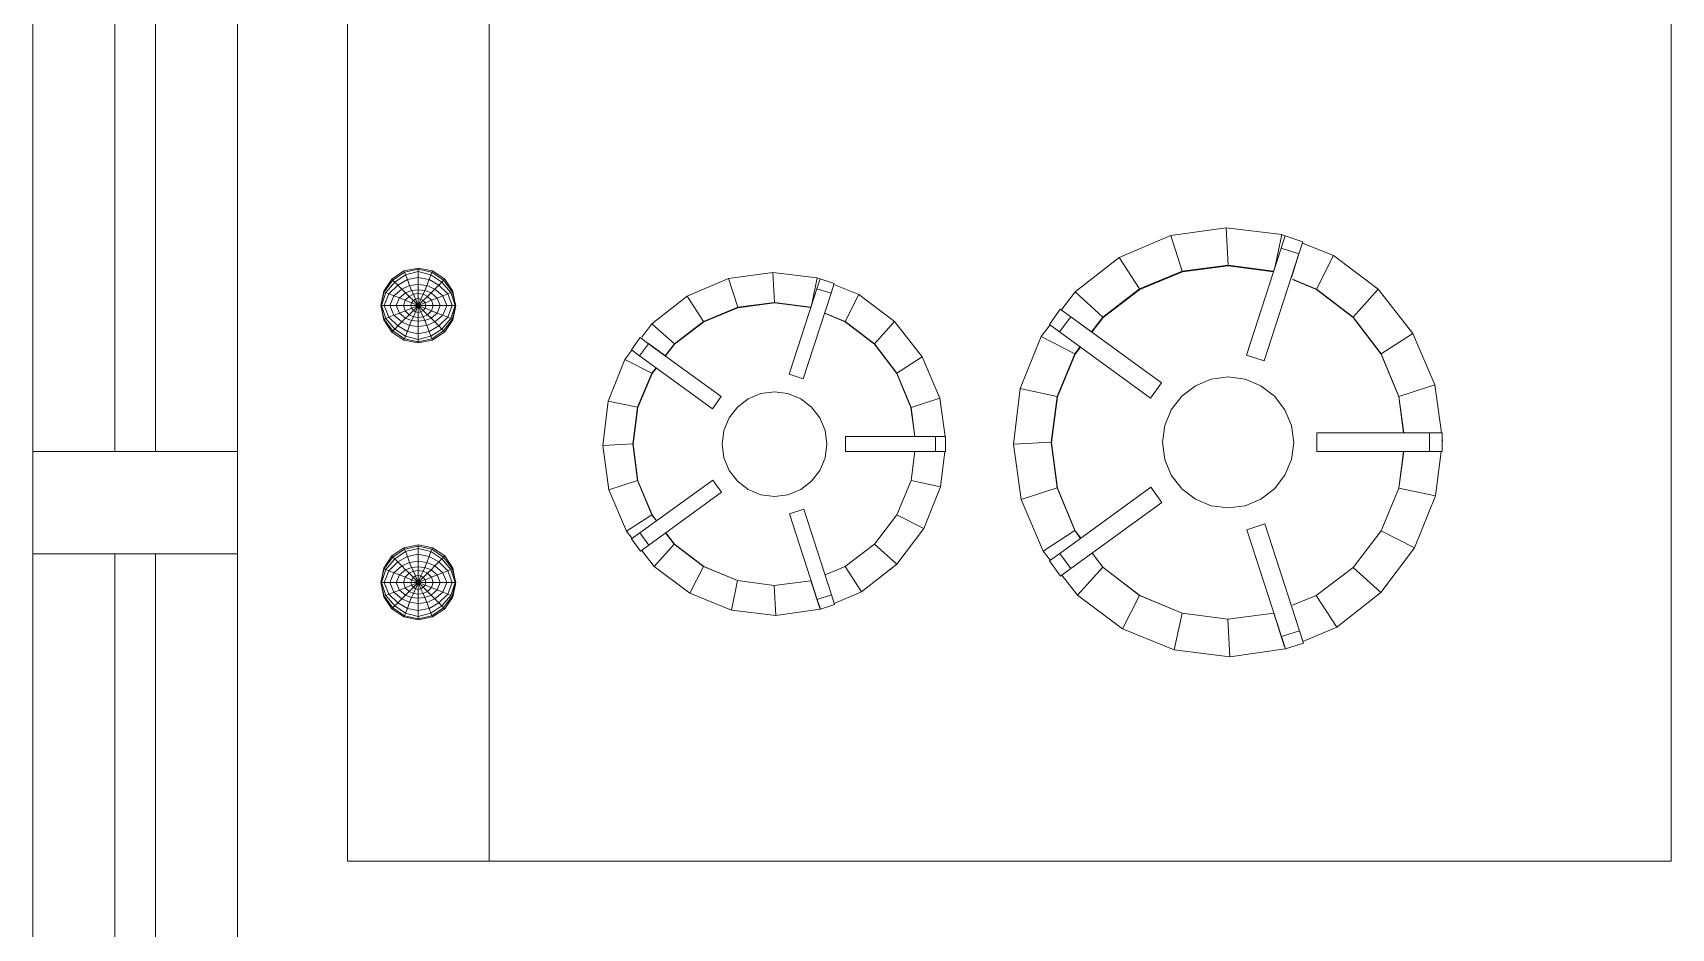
# Model space of a CAD drawing. Header units: metres. Extents: x -182 to 99, y 70 to 113.
# Drawn here: x 66.257 to 67.057, y 92.5 to 92.937 of the extents above; entities that cross this region are included whole.
import ezdxf

# ---------------------------------------------------------------- set-up
doc = ezdxf.new("R2010")
doc.units = ezdxf.units.M
doc.header["$LTSCALE"] = 0.01
for name, color, linetype, lineweight in [('A-EQPM', 6, 'Continuous', 9), ('A-GLAZ', 6, 'Continuous', 9), ('A-GLAZ-CWMG', 3, 'Continuous', 9), ('G-IMPT', 1, 'Continuous', 9)]:
    doc.layers.add(name, color=color, linetype=linetype, lineweight=lineweight)
doc.layers.get('0').off()
doc.layers.get('A-EQPM').off()

# ---------------------------------------------------------------- blocks, each defined once
blk = doc.blocks.new('Panel de sistema - Acristalado 2-571007-Nivel 9')
at = {"layer": 'A-GLAZ'}
for p, q in [((0.705, 0.01), (-0.705, 0.01)), ((0.705, -0.01), (0.705, 0.01)), ((-0.705, -0.01), (0.705, -0.01))]:
    blk.add_line(p, q, dxfattribs=at)
blk = doc.blocks.new('Panel de sistema - Acristalado 2-571008-Nivel 9')
at = {"layer": 'A-GLAZ'}
for p, q in [((0.73, 0.01), (-0.73, 0.01)), ((-0.73, 0.01), (-0.73, -0.01)), ((-0.73, -0.01), (0.73, -0.01))]:
    blk.add_line(p, q, dxfattribs=at)
blk = doc.blocks.new('Montante rectangular - Montante rectangular - 5 x 10 cm-563062-Nivel 9')
at = {"layer": 'A-GLAZ-CWMG', "lineweight": 13}
for p, q in [((-0.025, 0.05), (0.025, 0.05)), ((-0.025, -0.05), (-0.025, 0.05)), ((0.025, 0.05), (0.025, -0.05)), ((0.025, -0.05), (-0.025, -0.05))]:
    blk.add_line(p, q, dxfattribs=at)
blk = doc.blocks.new('Range10 - 11ZRNG10_dwg-491888-Nivel 9')
at = {"layer": 'G-IMPT'}
for p, q in [((0, 0.762), (0, 0)), ((0, 0.762), (0, 0)), ((0.57714, 0.762), (0, 0.762)), ((0.57714, 0.762), (0.57714, 0)), ((0.57714, 0.762), (0.57714, 0)), ((0.64639, 0.762), (0.57714, 0.762)), ((0.57714, 0), (0.57714, 0.762)), ((0.64639, 0.762), (0.64639, 0)), ((0.17959, 0.6555), (0.18827, 0.65834)), ((0.18827, 0.65834), (0.19023, 0.65239)), ((0.18843, 0.65837), (0.21549, 0.66221)), ((0.1941, 0.6409), (0.18877, 0.65731)), ((0.24265, 0.65889), (0.21549, 0.66221)), ((0.21647, 0.64383), (0.21549, 0.66221)), ((0.23881, 0.64087), (0.24265, 0.65889)), ((0.24265, 0.65889), (0.26798, 0.64861)), ((0.16328, 0.6477), (0.17984, 0.65473)), ((0.18151, 0.64959), (0.17959, 0.6555)), ((0.18151, 0.64959), (0.19023, 0.65239)), ((0.18151, 0.64959), (0.19849, 0.59735)), ((0.19023, 0.65239), (0.20717, 0.60018)), ((0.25966, 0.63228), (0.26798, 0.64861)), ((0.28983, 0.63216), (0.26798, 0.64861)), ((0.16328, 0.6477), (0.14173, 0.63088)), ((0.16328, 0.6477), (0.17328, 0.63231)), ((0.1941, 0.6409), (0.21647, 0.64383)), ((0.23881, 0.64087), (0.21647, 0.64383)), ((0.23881, 0.64088), (0.25948, 0.63228)), ((0.25966, 0.63228), (0.23881, 0.64087)), ((0.41553, 0.63904), (0.43717, 0.64212)), ((0.45891, 0.63947), (0.43717, 0.64212)), ((0.43797, 0.6274), (0.43717, 0.64212)), ((0.60475, 0.64279), (0.59881, 0.63883)), ((0.60509, 0.64215), (0.59939, 0.63828)), ((0.60558, 0.64096), (0.60027, 0.6374)), ((0.61173, 0.64419), (0.60475, 0.64279)), ((0.60509, 0.64215), (0.60475, 0.64279)), ((0.61176, 0.64368), (0.60509, 0.64215)), ((0.60558, 0.64096), (0.60509, 0.64215)), ((0.61176, 0.64249), (0.60558, 0.64096)), ((0.60558, 0.64096), (0.60646, 0.63859)), ((0.61173, 0.64419), (0.61874, 0.64279)), ((0.61173, 0.64419), (0.61176, 0.64368)), ((0.61844, 0.64215), (0.61176, 0.64368)), ((0.61176, 0.64368), (0.61176, 0.64249)), ((0.61795, 0.64096), (0.61176, 0.64249)), ((0.61176, 0.64249), (0.61176, 0.63968)), ((0.61795, 0.64096), (0.61704, 0.63859)), ((0.61844, 0.64215), (0.61795, 0.64096)), ((0.62326, 0.6374), (0.61795, 0.64096)), ((0.61844, 0.64215), (0.61874, 0.64279)), ((0.62411, 0.63828), (0.61844, 0.64215)), ((0.62469, 0.63886), (0.61874, 0.64279)), ((0.17328, 0.63231), (0.15536, 0.61859)), ((0.18485, 0.63709), (0.17328, 0.63231)), ((0.25948, 0.63228), (0.27734, 0.61859)), ((0.27752, 0.6185), (0.25966, 0.63228)), ((0.28983, 0.63216), (0.27752, 0.6185)), ((0.2975, 0.62234), (0.28983, 0.63216)), ((0.40867, 0.63613), (0.39542, 0.63051)), ((0.40846, 0.63676), (0.41541, 0.63901)), ((0.40846, 0.63676), (0.40999, 0.63203)), ((0.40999, 0.63203), (0.41697, 0.63426)), ((0.40999, 0.63203), (0.42358, 0.59021)), ((0.41541, 0.63901), (0.41697, 0.63426)), ((0.41553, 0.63904), (0.42004, 0.62508)), ((0.41697, 0.63426), (0.43053, 0.5925)), ((0.45583, 0.62505), (0.45891, 0.63947)), ((0.47918, 0.63124), (0.45891, 0.63947)), ((0.59342, 0.62594), (0.59515, 0.6327)), ((0.59367, 0.62695), (0.59485, 0.63292)), ((0.59585, 0.63231), (0.59381, 0.62594)), ((0.59881, 0.63883), (0.59485, 0.63292)), ((0.59515, 0.6327), (0.59485, 0.63292)), ((0.59515, 0.6327), (0.59939, 0.63828)), ((0.59515, 0.6327), (0.59585, 0.63231)), ((0.60027, 0.6374), (0.59585, 0.63231)), ((0.59741, 0.63158), (0.59585, 0.63231)), ((0.59741, 0.63158), (0.6018, 0.6359)), ((0.59881, 0.63883), (0.59939, 0.63828)), ((0.59939, 0.63828), (0.60027, 0.6374)), ((0.60372, 0.63395), (0.59985, 0.63063)), ((0.60027, 0.6374), (0.6018, 0.6359)), ((0.60646, 0.63859), (0.6018, 0.6359)), ((0.60372, 0.63395), (0.6018, 0.6359)), ((0.60555, 0.63216), (0.60256, 0.62959)), ((0.60753, 0.63566), (0.60372, 0.63395)), ((0.60372, 0.63395), (0.60555, 0.63216)), ((0.6085, 0.63325), (0.60555, 0.63216)), ((0.60555, 0.63216), (0.60728, 0.63039)), ((0.61176, 0.63968), (0.60646, 0.63859)), ((0.60753, 0.63566), (0.60646, 0.63859)), ((0.60753, 0.63566), (0.61176, 0.63624)), ((0.60753, 0.63566), (0.6085, 0.63325)), ((0.6085, 0.63325), (0.61176, 0.63356)), ((0.6085, 0.63325), (0.60942, 0.63139)), ((0.61704, 0.63859), (0.61176, 0.63968)), ((0.61176, 0.63624), (0.61176, 0.63968)), ((0.616, 0.63563), (0.61176, 0.63624)), ((0.61176, 0.63624), (0.61176, 0.63356)), ((0.61503, 0.63325), (0.61176, 0.63356)), ((0.61176, 0.63173), (0.61176, 0.63356)), ((0.61503, 0.63325), (0.61411, 0.63139)), ((0.616, 0.63563), (0.61503, 0.63325)), ((0.61798, 0.63216), (0.61503, 0.63325)), ((0.616, 0.63563), (0.61704, 0.63859)), ((0.616, 0.63563), (0.61981, 0.63395)), ((0.61624, 0.63039), (0.61798, 0.63216)), ((0.62173, 0.6359), (0.61704, 0.63859)), ((0.61981, 0.63395), (0.61798, 0.63216)), ((0.621, 0.62963), (0.61798, 0.63216)), ((0.62173, 0.6359), (0.61981, 0.63395)), ((0.62371, 0.63066), (0.61981, 0.63395)), ((0.62326, 0.6374), (0.62173, 0.6359)), ((0.62615, 0.63161), (0.62173, 0.6359)), ((0.62326, 0.6374), (0.62411, 0.63828)), ((0.62326, 0.6374), (0.62767, 0.63231)), ((0.62469, 0.63886), (0.62411, 0.63828)), ((0.62835, 0.6327), (0.62411, 0.63828)), ((0.62865, 0.63292), (0.62469, 0.63886)), ((0.62615, 0.63161), (0.62767, 0.63231)), ((0.62835, 0.6327), (0.62767, 0.63231)), ((0.62972, 0.62594), (0.62767, 0.63231)), ((0.62835, 0.6327), (0.62865, 0.63292)), ((0.63005, 0.62594), (0.62835, 0.6327)), ((0.63011, 0.62594), (0.62835, 0.6327)), ((0.63005, 0.62594), (0.62865, 0.63292)), ((0.14173, 0.63088), (0.12527, 0.60902)), ((0.15536, 0.61859), (0.14173, 0.63088)), ((0.39542, 0.63051), (0.37817, 0.61704)), ((0.4034, 0.6182), (0.39542, 0.63051)), ((0.43797, 0.6274), (0.42004, 0.62508)), ((0.45583, 0.62505), (0.43797, 0.6274)), ((0.45583, 0.62505), (0.47235, 0.61816)), ((0.4725, 0.61816), (0.45583, 0.62505)), ((0.47918, 0.63124), (0.4725, 0.61816)), ((0.47918, 0.63124), (0.49664, 0.61807)), ((0.59342, 0.62594), (0.59515, 0.61914)), ((0.59342, 0.62594), (0.59381, 0.62594)), ((0.59368, 0.62492), (0.59485, 0.61893)), ((0.59518, 0.62594), (0.59381, 0.62594)), ((0.59585, 0.61954), (0.59381, 0.62594)), ((0.59518, 0.62594), (0.59741, 0.63158)), ((0.59518, 0.62594), (0.59741, 0.62027)), ((0.59518, 0.62594), (0.5978, 0.62591)), ((0.59741, 0.63158), (0.59985, 0.63063)), ((0.59985, 0.63063), (0.5978, 0.62591)), ((0.601, 0.62594), (0.5978, 0.62591)), ((0.59985, 0.62121), (0.5978, 0.62591)), ((0.59985, 0.63063), (0.60256, 0.62959)), ((0.601, 0.62594), (0.60256, 0.62959)), ((0.601, 0.62594), (0.60256, 0.62225)), ((0.601, 0.62594), (0.60448, 0.62594)), ((0.60539, 0.62847), (0.60256, 0.62959)), ((0.60539, 0.62847), (0.60448, 0.62594)), ((0.60539, 0.62338), (0.60448, 0.62594)), ((0.60448, 0.62594), (0.60811, 0.62594)), ((0.60728, 0.63039), (0.60539, 0.62847)), ((0.60847, 0.62725), (0.60539, 0.62847)), ((0.60539, 0.62338), (0.60847, 0.6246)), ((0.60942, 0.63139), (0.60728, 0.63039)), ((0.60936, 0.62831), (0.60728, 0.63039)), ((0.60847, 0.62725), (0.60811, 0.62594)), ((0.60847, 0.6246), (0.60811, 0.62594)), ((0.61176, 0.62594), (0.60811, 0.62594)), ((0.60936, 0.62831), (0.60847, 0.62725)), ((0.61176, 0.62594), (0.60847, 0.62725)), ((0.60847, 0.6246), (0.61176, 0.62594)), ((0.60847, 0.6246), (0.60936, 0.62353)), ((0.61045, 0.62908), (0.60936, 0.62831)), ((0.61176, 0.62594), (0.60936, 0.62831)), ((0.60936, 0.62353), (0.61176, 0.62594)), ((0.61176, 0.63173), (0.60942, 0.63139)), ((0.61045, 0.62908), (0.60942, 0.63139)), ((0.61045, 0.62908), (0.61176, 0.62938)), ((0.61176, 0.62594), (0.61045, 0.62908)), ((0.61045, 0.62277), (0.61176, 0.62594)), ((0.61411, 0.63139), (0.61176, 0.63173)), ((0.61176, 0.63173), (0.61176, 0.62938)), ((0.61176, 0.62594), (0.61176, 0.62938)), ((0.61307, 0.62908), (0.61176, 0.62938)), ((0.61176, 0.62594), (0.61307, 0.62908)), ((0.61176, 0.62594), (0.61417, 0.62831)), ((0.61176, 0.62594), (0.61506, 0.62725)), ((0.61176, 0.62246), (0.61176, 0.62594)), ((0.61307, 0.62277), (0.61176, 0.62594)), ((0.61417, 0.62353), (0.61176, 0.62594)), ((0.61506, 0.6246), (0.61176, 0.62594)), ((0.61542, 0.62594), (0.61176, 0.62594)), ((0.61411, 0.63139), (0.61307, 0.62908)), ((0.61417, 0.62831), (0.61307, 0.62908)), ((0.61624, 0.63039), (0.61411, 0.63139)), ((0.61624, 0.63039), (0.61417, 0.62831)), ((0.61506, 0.62725), (0.61417, 0.62831)), ((0.61417, 0.62353), (0.61506, 0.6246)), ((0.61816, 0.6285), (0.61506, 0.62725)), ((0.61542, 0.62594), (0.61506, 0.62725)), ((0.61506, 0.6246), (0.61542, 0.62594)), ((0.61816, 0.62335), (0.61506, 0.6246)), ((0.61905, 0.62594), (0.61542, 0.62594)), ((0.61816, 0.6285), (0.61624, 0.63039)), ((0.621, 0.62963), (0.61816, 0.6285)), ((0.61905, 0.62594), (0.61816, 0.6285)), ((0.61816, 0.62335), (0.61905, 0.62594)), ((0.61905, 0.62594), (0.62252, 0.62594)), ((0.62371, 0.63066), (0.621, 0.62963)), ((0.62252, 0.62594), (0.621, 0.62963)), ((0.621, 0.62222), (0.62252, 0.62594)), ((0.62252, 0.62594), (0.62572, 0.62591)), ((0.62615, 0.63161), (0.62371, 0.63066)), ((0.62371, 0.63066), (0.62572, 0.62591)), ((0.62371, 0.62118), (0.62572, 0.62591)), ((0.62835, 0.62594), (0.62572, 0.62591)), ((0.62615, 0.63161), (0.62835, 0.62594)), ((0.62615, 0.62024), (0.62835, 0.62594)), ((0.62767, 0.61954), (0.62972, 0.62594)), ((0.62972, 0.62594), (0.62835, 0.62594)), ((0.62838, 0.61917), (0.63005, 0.62594)), ((0.62838, 0.61917), (0.63011, 0.62594)), ((0.63005, 0.62594), (0.62865, 0.61896)), ((0.63011, 0.62594), (0.62972, 0.62594)), ((0.63005, 0.62594), (0.63011, 0.62594)), ((0.15536, 0.61859), (0.14164, 0.6007)), ((0.24866, 0.58686), (0.29307, 0.61914)), ((0.27734, 0.61859), (0.2827, 0.6116)), ((0.28278, 0.61167), (0.27752, 0.6185)), ((0.29812, 0.6228), (0.29307, 0.61914)), ((0.29846, 0.61173), (0.29307, 0.61914)), ((0.29812, 0.6228), (0.30349, 0.61539)), ((0.365, 0.59957), (0.37817, 0.61704)), ((0.38908, 0.60722), (0.37817, 0.61704)), ((0.4034, 0.6182), (0.38908, 0.60722)), ((0.4034, 0.6182), (0.41317, 0.62224)), ((0.47235, 0.61816), (0.48664, 0.60722)), ((0.4868, 0.60716), (0.4725, 0.61816)), ((0.4868, 0.60716), (0.49664, 0.61807)), ((0.50278, 0.61021), (0.49664, 0.61807)), ((0.59515, 0.61914), (0.59485, 0.61893)), ((0.59485, 0.61893), (0.59884, 0.61298)), ((0.59515, 0.61914), (0.59585, 0.61954)), ((0.59515, 0.61914), (0.59942, 0.61356)), ((0.59741, 0.62027), (0.59585, 0.61954)), ((0.59585, 0.61954), (0.60027, 0.61445)), ((0.59741, 0.62027), (0.59985, 0.62121)), ((0.59741, 0.62027), (0.6018, 0.61594)), ((0.60256, 0.62225), (0.59985, 0.62121)), ((0.60372, 0.61789), (0.59985, 0.62121)), ((0.60372, 0.61789), (0.6018, 0.61594)), ((0.60256, 0.62225), (0.60539, 0.62338)), ((0.60256, 0.62225), (0.60555, 0.61969)), ((0.60372, 0.61789), (0.60555, 0.61969)), ((0.60372, 0.61789), (0.60753, 0.61618)), ((0.60539, 0.62338), (0.60728, 0.62146)), ((0.60555, 0.61969), (0.60728, 0.62146)), ((0.60555, 0.61969), (0.6085, 0.61859)), ((0.60646, 0.61326), (0.60753, 0.61618)), ((0.60728, 0.62146), (0.60936, 0.62353)), ((0.60728, 0.62146), (0.60942, 0.62045)), ((0.6085, 0.61859), (0.60753, 0.61618)), ((0.60753, 0.61618), (0.61176, 0.6156)), ((0.6085, 0.61859), (0.60942, 0.62045)), ((0.6085, 0.61859), (0.61176, 0.61829)), ((0.60936, 0.62353), (0.61045, 0.62277)), ((0.60942, 0.62045), (0.61045, 0.62277)), ((0.60942, 0.62045), (0.61176, 0.62012)), ((0.61045, 0.62277), (0.61176, 0.62246)), ((0.61176, 0.62246), (0.61307, 0.62277)), ((0.61176, 0.62012), (0.61176, 0.62246)), ((0.61176, 0.62012), (0.61411, 0.62045)), ((0.61176, 0.61829), (0.61176, 0.62012)), ((0.61176, 0.61829), (0.61503, 0.61859)), ((0.61176, 0.6156), (0.61176, 0.61829)), ((0.61176, 0.6156), (0.616, 0.61621)), ((0.61307, 0.62277), (0.61417, 0.62353)), ((0.61411, 0.62045), (0.61307, 0.62277)), ((0.61411, 0.62045), (0.61624, 0.62146)), ((0.61503, 0.61859), (0.61411, 0.62045)), ((0.61624, 0.62146), (0.61417, 0.62353)), ((0.61798, 0.61969), (0.61503, 0.61859)), ((0.616, 0.61621), (0.61503, 0.61859)), ((0.616, 0.61621), (0.61981, 0.61789)), ((0.616, 0.61621), (0.61704, 0.61326)), ((0.61624, 0.62146), (0.61816, 0.62335)), ((0.61798, 0.61969), (0.61624, 0.62146)), ((0.61798, 0.61969), (0.621, 0.62222)), ((0.61798, 0.61969), (0.61981, 0.61789)), ((0.621, 0.62222), (0.61816, 0.62335)), ((0.61981, 0.61789), (0.62371, 0.62118)), ((0.62173, 0.61594), (0.61981, 0.61789)), ((0.62371, 0.62118), (0.621, 0.62222)), ((0.62173, 0.61594), (0.62615, 0.62024)), ((0.62326, 0.61445), (0.62767, 0.61954)), ((0.62371, 0.62118), (0.62615, 0.62024)), ((0.62414, 0.61356), (0.62838, 0.61917)), ((0.62472, 0.61301), (0.62865, 0.61896)), ((0.62767, 0.61954), (0.62615, 0.62024)), ((0.62838, 0.61917), (0.62767, 0.61954)), ((0.62838, 0.61917), (0.62865, 0.61896)), ((0.12527, 0.60902), (0.11503, 0.58369)), ((0.14164, 0.6007), (0.12527, 0.60902)), ((0.29846, 0.61173), (0.25402, 0.57946)), ((0.29127, 0.60064), (0.30666, 0.61061)), ((0.30349, 0.61539), (0.29846, 0.61173)), ((0.30666, 0.61061), (0.30313, 0.61513)), ((0.31733, 0.58543), (0.30666, 0.61061)), ((0.49923, 0.60765), (0.50329, 0.61058)), ((0.50329, 0.61058), (0.50758, 0.60466)), ((0.59942, 0.61356), (0.59884, 0.61298)), ((0.60475, 0.60902), (0.59884, 0.61298)), ((0.59942, 0.61356), (0.60027, 0.61445)), ((0.59942, 0.61356), (0.60509, 0.60969)), ((0.6018, 0.61594), (0.60027, 0.61445)), ((0.60027, 0.61445), (0.60558, 0.61088)), ((0.6018, 0.61594), (0.60646, 0.61326)), ((0.60475, 0.60902), (0.60509, 0.60969)), ((0.60475, 0.60902), (0.61173, 0.60762)), ((0.60509, 0.60969), (0.60558, 0.61088)), ((0.60509, 0.60969), (0.61176, 0.60817)), ((0.60646, 0.61326), (0.60558, 0.61088)), ((0.60558, 0.61088), (0.61176, 0.60936)), ((0.60646, 0.61326), (0.61176, 0.61216)), ((0.61173, 0.60762), (0.61874, 0.60905)), ((0.61173, 0.60762), (0.61176, 0.60817)), ((0.61176, 0.6156), (0.61176, 0.61216)), ((0.61176, 0.61216), (0.61704, 0.61326)), ((0.61176, 0.61216), (0.61176, 0.60936)), ((0.61795, 0.61088), (0.61176, 0.60936)), ((0.61844, 0.60969), (0.61176, 0.60817)), ((0.61176, 0.60817), (0.61176, 0.60936)), ((0.62173, 0.61594), (0.61704, 0.61326)), ((0.61795, 0.61088), (0.61704, 0.61326)), ((0.61795, 0.61088), (0.62326, 0.61445)), ((0.61844, 0.60969), (0.61795, 0.61088)), ((0.61844, 0.60969), (0.62414, 0.61356)), ((0.61844, 0.60969), (0.61874, 0.60905)), ((0.61874, 0.60905), (0.62472, 0.61301)), ((0.62326, 0.61445), (0.62173, 0.61594)), ((0.62326, 0.61445), (0.62414, 0.61356)), ((0.62472, 0.61301), (0.62414, 0.61356)), ((0.14164, 0.6007), (0.13298, 0.57985)), ((0.19849, 0.59735), (0.20717, 0.60018)), ((0.28827, 0.60433), (0.29105, 0.6007)), ((0.29127, 0.60064), (0.28837, 0.6044)), ((0.29105, 0.6007), (0.29968, 0.57994)), ((0.29986, 0.57976), (0.29127, 0.60064)), ((0.38908, 0.60722), (0.3781, 0.5929)), ((0.49923, 0.60765), (0.46369, 0.58183)), ((0.50356, 0.60174), (0.46799, 0.57592)), ((0.48664, 0.60722), (0.49093, 0.60162)), ((0.49102, 0.60168), (0.4868, 0.60716)), ((0.4978, 0.59287), (0.51011, 0.60082)), ((0.49923, 0.60765), (0.50356, 0.60174)), ((0.50356, 0.60174), (0.50758, 0.60466)), ((0.51011, 0.60082), (0.50728, 0.60444)), ((0.51865, 0.5807), (0.51011, 0.60082)), ((0.365, 0.59957), (0.3568, 0.5793)), ((0.3781, 0.5929), (0.365, 0.59957)), ((0.3781, 0.5929), (0.37115, 0.57622)), ((0.42358, 0.59021), (0.43053, 0.5925)), ((0.49539, 0.5958), (0.49762, 0.5929)), ((0.4978, 0.59287), (0.49549, 0.59587)), ((0.49762, 0.5929), (0.50454, 0.57632)), ((0.50466, 0.57616), (0.4978, 0.59287)), ((0.19373, 0.58022), (0.20035, 0.58531)), ((0.20035, 0.58531), (0.20809, 0.58848)), ((0.20809, 0.58848), (0.21635, 0.58957)), ((0.22464, 0.58848), (0.21635, 0.58957)), ((0.22464, 0.58848), (0.23235, 0.58531)), ((0.23899, 0.58022), (0.23235, 0.58531)), ((0.24866, 0.58686), (0.25402, 0.57946)), ((0.29986, 0.57976), (0.31733, 0.58543)), ((0.32114, 0.55836), (0.31733, 0.58543)), ((0.11238, 0.56202), (0.11503, 0.58369)), ((0.13298, 0.57985), (0.11503, 0.58369)), ((0.13298, 0.57985), (0.13062, 0.56202)), ((0.13303, 0.57985), (0.13068, 0.56202)), ((0.18864, 0.5736), (0.19373, 0.58022)), ((0.23899, 0.58022), (0.24408, 0.5736)), ((0.29968, 0.57994), (0.30261, 0.55757)), ((0.30279, 0.55742), (0.29986, 0.57976)), ((0.3568, 0.5793), (0.35468, 0.56196)), ((0.3568, 0.5793), (0.37115, 0.57622)), ((0.37115, 0.57622), (0.36928, 0.56196)), ((0.41569, 0.57123), (0.41977, 0.57653)), ((0.41977, 0.57653), (0.42504, 0.58058)), ((0.42504, 0.58058), (0.43126, 0.58314)), ((0.43126, 0.58314), (0.43785, 0.584)), ((0.44449, 0.58314), (0.43785, 0.584)), ((0.45065, 0.58058), (0.44449, 0.58314)), ((0.45065, 0.58058), (0.45598, 0.57653)), ((0.45598, 0.57653), (0.46003, 0.57123)), ((0.46369, 0.58183), (0.46799, 0.57592)), ((0.50454, 0.57632), (0.50685, 0.55839)), ((0.50466, 0.57616), (0.51865, 0.5807)), ((0.507, 0.55827), (0.50466, 0.57616)), ((0.5217, 0.55903), (0.51865, 0.5807)), ((0.18544, 0.56586), (0.18864, 0.5736)), ((0.24408, 0.5736), (0.24728, 0.56586)), ((0.41313, 0.56504), (0.41569, 0.57123)), ((0.46003, 0.57123), (0.46259, 0.56504)), ((0.11186, 0.55288), (0.11186, 0.56202)), ((0.11186, 0.56202), (0.11808, 0.56202)), ((0.173, 0.56202), (0.11808, 0.56202)), ((0.11808, 0.56202), (0.11808, 0.55288)), ((0.173, 0.55288), (0.173, 0.56202)), ((0.18434, 0.55757), (0.18544, 0.56586)), ((0.24728, 0.56586), (0.24835, 0.55757)), ((0.35427, 0.56196), (0.35427, 0.55464)), ((0.35427, 0.56196), (0.35924, 0.56196)), ((0.35924, 0.56196), (0.40319, 0.56196)), ((0.35924, 0.55464), (0.35924, 0.56196)), ((0.40319, 0.55464), (0.40319, 0.56196)), ((0.41313, 0.56504), (0.41224, 0.55839)), ((0.46259, 0.56504), (0.46345, 0.55839)), ((0.11171, 0.55653), (0.11186, 0.55778)), ((0.11186, 0.55288), (0.11808, 0.55288)), ((0.11222, 0.55288), (0.11549, 0.52947)), ((0.173, 0.55288), (0.11808, 0.55288)), ((0.13063, 0.55288), (0.13295, 0.53517)), ((0.13305, 0.53526), (0.13071, 0.55288)), ((0.18434, 0.55757), (0.18544, 0.54931)), ((0.24728, 0.54931), (0.24835, 0.55757)), ((0.30261, 0.55757), (0.29968, 0.53526)), ((0.29983, 0.53505), (0.30279, 0.55742)), ((0.30279, 0.55742), (0.32114, 0.55836)), ((0.31781, 0.53124), (0.32114, 0.55836)), ((0.35427, 0.55464), (0.35924, 0.55464)), ((0.35716, 0.53593), (0.35456, 0.55464)), ((0.35924, 0.55464), (0.40319, 0.55464)), ((0.37115, 0.54047), (0.3693, 0.55464)), ((0.37122, 0.54056), (0.36934, 0.55464)), ((0.41313, 0.55181), (0.41224, 0.55839)), ((0.46345, 0.55839), (0.46259, 0.55181)), ((0.50685, 0.55839), (0.50454, 0.54056)), ((0.50466, 0.54038), (0.507, 0.55827)), ((0.507, 0.55827), (0.5217, 0.55903)), ((0.51904, 0.53733), (0.5217, 0.55903)), ((0.18864, 0.54157), (0.18544, 0.54931)), ((0.24728, 0.54931), (0.24408, 0.54157)), ((0.41569, 0.54559), (0.41313, 0.55181)), ((0.41977, 0.54032), (0.41569, 0.54559)), ((0.46003, 0.54559), (0.45598, 0.54032)), ((0.46259, 0.55181), (0.46003, 0.54559)), ((0.19373, 0.53495), (0.18864, 0.54157)), ((0.23899, 0.53495), (0.24408, 0.54157)), ((0.35716, 0.53593), (0.37115, 0.54047)), ((0.37115, 0.54047), (0.37804, 0.5238)), ((0.3781, 0.52389), (0.37122, 0.54056)), ((0.42504, 0.53623), (0.41977, 0.54032)), ((0.43126, 0.53367), (0.42504, 0.53623)), ((0.45065, 0.53623), (0.44449, 0.53367)), ((0.45065, 0.53623), (0.45598, 0.54032)), ((0.46811, 0.54108), (0.46381, 0.53517)), ((0.50368, 0.51523), (0.46811, 0.54108)), ((0.50454, 0.54056), (0.49762, 0.52389)), ((0.49774, 0.52377), (0.50466, 0.54038)), ((0.51904, 0.53733), (0.50466, 0.54038)), ((0.51084, 0.51706), (0.51904, 0.53733)), ((0.13295, 0.53517), (0.11549, 0.52947)), ((0.12619, 0.50432), (0.11549, 0.52947)), ((0.13295, 0.53517), (0.14158, 0.51432)), ((0.14164, 0.51444), (0.13305, 0.53526)), ((0.20035, 0.52986), (0.19373, 0.53495)), ((0.20809, 0.52666), (0.20035, 0.52986)), ((0.22464, 0.52666), (0.23235, 0.52986)), ((0.23899, 0.53495), (0.23235, 0.52986)), ((0.25417, 0.5359), (0.24881, 0.52852)), ((0.29322, 0.49624), (0.24881, 0.52852)), ((0.25417, 0.5359), (0.29861, 0.50362)), ((0.29105, 0.51444), (0.29968, 0.53526)), ((0.29121, 0.51426), (0.29983, 0.53505)), ((0.29983, 0.53505), (0.31781, 0.53124)), ((0.31781, 0.53124), (0.30757, 0.50588)), ((0.35716, 0.53593), (0.36573, 0.51581)), ((0.43785, 0.53279), (0.43126, 0.53367)), ((0.44449, 0.53367), (0.43785, 0.53279)), ((0.49935, 0.50935), (0.46381, 0.53517)), ((0.20809, 0.52666), (0.21635, 0.52557)), ((0.22464, 0.52666), (0.21635, 0.52557)), ((0.36573, 0.51581), (0.37804, 0.5238)), ((0.37804, 0.5238), (0.38902, 0.50947)), ((0.38908, 0.50963), (0.3781, 0.52389)), ((0.42376, 0.52654), (0.41017, 0.48475)), ((0.41712, 0.4825), (0.43071, 0.52429)), ((0.42376, 0.52654), (0.43071, 0.52429)), ((0.49762, 0.52389), (0.49552, 0.52116)), ((0.49566, 0.52106), (0.49774, 0.52377)), ((0.51084, 0.51706), (0.49774, 0.52377)), ((0.14158, 0.51432), (0.12619, 0.50432)), ((0.14158, 0.51432), (0.1553, 0.4964)), ((0.15536, 0.49658), (0.14164, 0.51444)), ((0.19873, 0.51773), (0.18175, 0.46552)), ((0.20742, 0.51493), (0.19044, 0.46269)), ((0.19873, 0.51773), (0.20742, 0.51493)), ((0.29105, 0.51444), (0.28843, 0.51102)), ((0.28862, 0.51088), (0.29121, 0.51426)), ((0.29121, 0.51426), (0.30757, 0.50588)), ((0.36573, 0.51581), (0.3792, 0.49856)), ((0.49105, 0.51535), (0.48664, 0.50963)), ((0.48674, 0.50941), (0.4912, 0.51524)), ((0.49935, 0.50933), (0.49155, 0.51499)), ((0.49935, 0.50933), (0.49155, 0.51499)), ((0.49155, 0.51499), (0.49935, 0.50935)), ((0.50368, 0.51523), (0.49935, 0.50935)), ((0.50341, 0.50639), (0.50771, 0.51231)), ((0.50771, 0.51231), (0.50368, 0.51523)), ((0.50742, 0.51252), (0.51084, 0.51706)), ((0.12619, 0.50432), (0.14301, 0.48277)), ((0.3033, 0.50021), (0.30757, 0.50588)), ((0.38902, 0.50947), (0.3792, 0.49856)), ((0.38902, 0.50947), (0.40334, 0.4985)), ((0.40334, 0.49865), (0.38908, 0.50963)), ((0.48664, 0.50963), (0.47235, 0.49865)), ((0.47244, 0.49844), (0.48674, 0.50941)), ((0.49768, 0.4996), (0.48674, 0.50941)), ((0.49768, 0.4996), (0.50261, 0.50614)), ((0.50341, 0.50639), (0.49935, 0.50935)), ((0.60475, 0.50758), (0.59881, 0.50362)), ((0.60509, 0.50694), (0.59939, 0.50307)), ((0.60558, 0.50575), (0.60027, 0.50219)), ((0.61176, 0.50899), (0.60475, 0.50758)), ((0.60475, 0.50758), (0.60509, 0.50694)), ((0.61176, 0.50847), (0.60509, 0.50694)), ((0.60509, 0.50694), (0.60558, 0.50575)), ((0.61176, 0.50728), (0.60558, 0.50575)), ((0.60558, 0.50575), (0.60646, 0.50338)), ((0.61176, 0.50447), (0.60646, 0.50338)), ((0.61874, 0.50758), (0.61176, 0.50899)), ((0.61176, 0.50847), (0.61176, 0.50899)), ((0.61176, 0.50847), (0.61844, 0.50694)), ((0.61176, 0.50847), (0.61176, 0.50728)), ((0.61795, 0.50575), (0.61176, 0.50728)), ((0.61176, 0.50728), (0.61176, 0.50447)), ((0.61704, 0.50338), (0.61176, 0.50447)), ((0.61176, 0.50447), (0.61176, 0.50103)), ((0.61704, 0.50338), (0.61795, 0.50575)), ((0.61795, 0.50575), (0.61844, 0.50694)), ((0.62326, 0.50219), (0.61795, 0.50575)), ((0.61844, 0.50694), (0.61874, 0.50758)), ((0.62411, 0.50307), (0.61844, 0.50694)), ((0.62469, 0.50365), (0.61874, 0.50758)), ((0.14301, 0.48277), (0.1553, 0.4964)), ((0.1553, 0.4964), (0.17319, 0.48268)), ((0.17322, 0.48286), (0.15536, 0.49658)), ((0.27734, 0.49658), (0.25948, 0.48286)), ((0.27746, 0.49634), (0.25957, 0.48262)), ((0.28285, 0.50376), (0.27734, 0.49658)), ((0.27746, 0.49634), (0.28305, 0.50362)), ((0.27746, 0.49634), (0.29111, 0.48405)), ((0.29322, 0.49624), (0.28346, 0.50332)), ((0.29322, 0.49624), (0.29861, 0.50362)), ((0.29322, 0.49624), (0.29828, 0.49256)), ((0.30364, 0.49996), (0.29828, 0.49256)), ((0.30364, 0.49996), (0.29861, 0.50362)), ((0.3792, 0.49856), (0.39664, 0.48539)), ((0.40334, 0.4985), (0.39664, 0.48539)), ((0.41335, 0.49452), (0.40334, 0.49865)), ((0.40334, 0.4985), (0.4133, 0.49436)), ((0.47235, 0.49865), (0.45574, 0.49176)), ((0.45577, 0.49155), (0.47244, 0.49844)), ((0.47244, 0.49844), (0.48043, 0.48613)), ((0.49768, 0.4996), (0.48043, 0.48613)), ((0.59342, 0.49073), (0.59515, 0.49749)), ((0.59367, 0.49174), (0.59485, 0.49771)), ((0.59381, 0.49073), (0.59585, 0.4971)), ((0.59881, 0.50362), (0.59485, 0.49771)), ((0.59515, 0.49749), (0.59485, 0.49771)), ((0.59515, 0.49749), (0.59939, 0.50307)), ((0.59515, 0.49749), (0.59585, 0.4971)), ((0.59518, 0.4907), (0.59741, 0.49637)), ((0.60027, 0.50219), (0.59585, 0.4971)), ((0.59741, 0.49637), (0.59585, 0.4971)), ((0.6018, 0.50069), (0.59741, 0.49637)), ((0.59741, 0.49637), (0.59985, 0.49542)), ((0.59939, 0.50307), (0.59881, 0.50362)), ((0.59939, 0.50307), (0.60027, 0.50219)), ((0.60372, 0.49874), (0.59985, 0.49542)), ((0.60027, 0.50219), (0.6018, 0.50069)), ((0.60646, 0.50338), (0.6018, 0.50069)), ((0.6018, 0.50069), (0.60372, 0.49874)), ((0.60555, 0.49695), (0.60256, 0.49439)), ((0.60753, 0.50045), (0.60372, 0.49874)), ((0.60555, 0.49695), (0.60372, 0.49874)), ((0.6085, 0.49804), (0.60555, 0.49695)), ((0.60555, 0.49695), (0.60728, 0.49518)), ((0.60753, 0.50045), (0.60646, 0.50338)), ((0.60942, 0.49618), (0.60728, 0.49518)), ((0.61176, 0.50103), (0.60753, 0.50045)), ((0.6085, 0.49804), (0.60753, 0.50045)), ((0.6085, 0.49804), (0.61176, 0.49835)), ((0.6085, 0.49804), (0.60942, 0.49618)), ((0.60942, 0.49618), (0.61176, 0.49652)), ((0.60942, 0.49618), (0.61045, 0.49387)), ((0.616, 0.50042), (0.61176, 0.50103)), ((0.61176, 0.50103), (0.61176, 0.49835)), ((0.61503, 0.49804), (0.61176, 0.49835)), ((0.61176, 0.49835), (0.61176, 0.49652)), ((0.61411, 0.49618), (0.61176, 0.49652)), ((0.61176, 0.49417), (0.61176, 0.49652)), ((0.61411, 0.49618), (0.61307, 0.49387)), ((0.61411, 0.49618), (0.61503, 0.49804)), ((0.61624, 0.49518), (0.61411, 0.49618)), ((0.616, 0.50042), (0.61503, 0.49804)), ((0.61798, 0.49695), (0.61503, 0.49804)), ((0.61704, 0.50338), (0.616, 0.50042)), ((0.61981, 0.49874), (0.616, 0.50042)), ((0.61624, 0.49518), (0.61798, 0.49695)), ((0.62173, 0.50069), (0.61704, 0.50338)), ((0.61981, 0.49874), (0.61798, 0.49695)), ((0.621, 0.49442), (0.61798, 0.49695)), ((0.62173, 0.50069), (0.61981, 0.49874)), ((0.62371, 0.49545), (0.61981, 0.49874)), ((0.62173, 0.50069), (0.62326, 0.50219)), ((0.62615, 0.4964), (0.62173, 0.50069)), ((0.62411, 0.50307), (0.62326, 0.50219)), ((0.62767, 0.4971), (0.62326, 0.50219)), ((0.62615, 0.4964), (0.62371, 0.49545)), ((0.62411, 0.50307), (0.62469, 0.50365)), ((0.62835, 0.49749), (0.62411, 0.50307)), ((0.62865, 0.49771), (0.62469, 0.50365)), ((0.62767, 0.4971), (0.62615, 0.4964)), ((0.62835, 0.4907), (0.62615, 0.4964)), ((0.62835, 0.49749), (0.62767, 0.4971)), ((0.62972, 0.49073), (0.62767, 0.4971)), ((0.62865, 0.49771), (0.62835, 0.49749)), ((0.63005, 0.49073), (0.62835, 0.49749)), ((0.62835, 0.49749), (0.63011, 0.49073)), ((0.63005, 0.49073), (0.62865, 0.49771)), ((0.29111, 0.48405), (0.29779, 0.49291)), ((0.41982, 0.49079), (0.41694, 0.47719)), ((0.42014, 0.49167), (0.41712, 0.4825)), ((0.41715, 0.4825), (0.42014, 0.49167)), ((0.41715, 0.4825), (0.42014, 0.49167)), ((0.42007, 0.49157), (0.43788, 0.4892)), ((0.43785, 0.48939), (0.42014, 0.49175)), ((0.45574, 0.49176), (0.43785, 0.48939)), ((0.43788, 0.4892), (0.45577, 0.49155)), ((0.43788, 0.4892), (0.43864, 0.47454)), ((0.45577, 0.49155), (0.46028, 0.47756)), ((0.59342, 0.49073), (0.59515, 0.48393)), ((0.59342, 0.49073), (0.59381, 0.49073)), ((0.59368, 0.48971), (0.59485, 0.48372)), ((0.59585, 0.48433), (0.59381, 0.49073)), ((0.59518, 0.4907), (0.59381, 0.49073)), ((0.59518, 0.4907), (0.59741, 0.48506)), ((0.59518, 0.4907), (0.5978, 0.4907)), ((0.5978, 0.4907), (0.59985, 0.49542)), ((0.5978, 0.4907), (0.601, 0.49073)), ((0.59985, 0.486), (0.5978, 0.4907)), ((0.59985, 0.49542), (0.60256, 0.49439)), ((0.601, 0.49073), (0.60256, 0.49439)), ((0.60256, 0.48704), (0.601, 0.49073)), ((0.601, 0.49073), (0.60448, 0.49073)), ((0.60539, 0.49326), (0.60256, 0.49439)), ((0.60539, 0.48817), (0.60256, 0.48704)), ((0.60539, 0.49326), (0.60448, 0.49073)), ((0.60539, 0.48817), (0.60448, 0.49073)), ((0.60811, 0.49073), (0.60448, 0.49073)), ((0.60728, 0.49518), (0.60539, 0.49326)), ((0.60539, 0.49326), (0.60847, 0.49204)), ((0.60847, 0.48939), (0.60539, 0.48817)), ((0.60539, 0.48817), (0.60728, 0.48625)), ((0.60728, 0.49518), (0.60936, 0.49311)), ((0.60936, 0.48832), (0.60728, 0.48625)), ((0.60811, 0.49073), (0.60847, 0.49204)), ((0.60847, 0.48939), (0.60811, 0.49073)), ((0.60811, 0.49073), (0.61176, 0.4907)), ((0.60936, 0.49311), (0.60847, 0.49204)), ((0.60847, 0.49204), (0.61176, 0.4907)), ((0.60847, 0.48939), (0.61176, 0.4907)), ((0.60847, 0.48939), (0.60936, 0.48832)), ((0.61045, 0.49387), (0.60936, 0.49311)), ((0.60936, 0.49311), (0.61176, 0.4907)), ((0.60936, 0.48832), (0.61176, 0.4907)), ((0.60936, 0.48832), (0.61045, 0.48756)), ((0.61176, 0.49417), (0.61045, 0.49387)), ((0.61045, 0.49387), (0.61176, 0.4907)), ((0.61045, 0.48756), (0.61176, 0.4907)), ((0.61307, 0.49387), (0.61176, 0.49417)), ((0.61176, 0.49417), (0.61176, 0.4907)), ((0.61307, 0.49387), (0.61176, 0.4907)), ((0.61417, 0.49311), (0.61176, 0.4907)), ((0.61506, 0.49204), (0.61176, 0.4907)), ((0.61542, 0.49073), (0.61176, 0.4907)), ((0.61176, 0.48725), (0.61176, 0.4907)), ((0.61417, 0.48832), (0.61176, 0.4907)), ((0.61307, 0.48756), (0.61176, 0.4907)), ((0.61506, 0.48939), (0.61176, 0.4907)), ((0.61417, 0.49311), (0.61307, 0.49387)), ((0.61417, 0.48832), (0.61307, 0.48756)), ((0.61624, 0.49518), (0.61417, 0.49311)), ((0.61506, 0.49204), (0.61417, 0.49311)), ((0.61417, 0.48832), (0.61506, 0.48939)), ((0.61624, 0.48625), (0.61417, 0.48832)), ((0.61506, 0.49204), (0.61816, 0.49329)), ((0.61542, 0.49073), (0.61506, 0.49204)), ((0.61506, 0.48939), (0.61542, 0.49073)), ((0.61506, 0.48939), (0.61816, 0.48814)), ((0.61542, 0.49073), (0.61905, 0.49073)), ((0.61816, 0.49329), (0.61624, 0.49518)), ((0.61624, 0.48625), (0.61816, 0.48814)), ((0.621, 0.49442), (0.61816, 0.49329)), ((0.61905, 0.49073), (0.61816, 0.49329)), ((0.61816, 0.48814), (0.61905, 0.49073)), ((0.621, 0.48701), (0.61816, 0.48814)), ((0.62252, 0.49073), (0.61905, 0.49073)), ((0.621, 0.49442), (0.62371, 0.49545)), ((0.621, 0.49442), (0.62252, 0.49073)), ((0.621, 0.48701), (0.62252, 0.49073)), ((0.62252, 0.49073), (0.62572, 0.4907)), ((0.62572, 0.4907), (0.62371, 0.49545)), ((0.62371, 0.48597), (0.62572, 0.4907)), ((0.62835, 0.4907), (0.62572, 0.4907)), ((0.62615, 0.48503), (0.62835, 0.4907)), ((0.62767, 0.48433), (0.62972, 0.49073)), ((0.62835, 0.4907), (0.62972, 0.49073)), ((0.62838, 0.48396), (0.63005, 0.49073)), ((0.62838, 0.48396), (0.63011, 0.49073)), ((0.62865, 0.48375), (0.63005, 0.49073)), ((0.63011, 0.49073), (0.62972, 0.49073)), ((0.63005, 0.49073), (0.63011, 0.49073)), ((0.14301, 0.48277), (0.16484, 0.46631)), ((0.17319, 0.48268), (0.16484, 0.46631)), ((0.17319, 0.48268), (0.18485, 0.47783)), ((0.18485, 0.47806), (0.17322, 0.48286)), ((0.25948, 0.48286), (0.23869, 0.47427)), ((0.23872, 0.47399), (0.25957, 0.48262)), ((0.26957, 0.46723), (0.25957, 0.48262)), ((0.26957, 0.46723), (0.29111, 0.48405)), ((0.39664, 0.48539), (0.4088, 0.48048)), ((0.40865, 0.48), (0.41017, 0.48475)), ((0.41017, 0.48475), (0.41712, 0.4825)), ((0.41559, 0.47774), (0.41712, 0.4825)), ((0.46028, 0.47756), (0.48043, 0.48613)), ((0.59515, 0.48393), (0.59485, 0.48372)), ((0.59485, 0.48372), (0.59884, 0.47777)), ((0.59515, 0.48393), (0.59585, 0.48433)), ((0.59515, 0.48393), (0.59942, 0.47835)), ((0.59585, 0.48433), (0.59741, 0.48506)), ((0.59585, 0.48433), (0.60027, 0.47924)), ((0.59985, 0.486), (0.59741, 0.48506)), ((0.6018, 0.48073), (0.59741, 0.48506)), ((0.59985, 0.486), (0.60256, 0.48704)), ((0.59985, 0.486), (0.60372, 0.48268)), ((0.60027, 0.47924), (0.6018, 0.48073)), ((0.6018, 0.48073), (0.60372, 0.48268)), ((0.6018, 0.48073), (0.60646, 0.47805)), ((0.60256, 0.48704), (0.60555, 0.48448)), ((0.60372, 0.48268), (0.60555, 0.48448)), ((0.60372, 0.48268), (0.60753, 0.48097)), ((0.60555, 0.48448), (0.60728, 0.48625)), ((0.60555, 0.48448), (0.6085, 0.48338)), ((0.60646, 0.47805), (0.60753, 0.48097)), ((0.60728, 0.48625), (0.60942, 0.48524)), ((0.60753, 0.48097), (0.6085, 0.48338)), ((0.61176, 0.4804), (0.60753, 0.48097)), ((0.6085, 0.48338), (0.60942, 0.48524)), ((0.61176, 0.48308), (0.6085, 0.48338)), ((0.61045, 0.48756), (0.60942, 0.48524)), ((0.60942, 0.48524), (0.61176, 0.48491)), ((0.61045, 0.48756), (0.61176, 0.48725)), ((0.61176, 0.48725), (0.61307, 0.48756)), ((0.61176, 0.48725), (0.61176, 0.48491)), ((0.61176, 0.48491), (0.61411, 0.48524)), ((0.61176, 0.48308), (0.61176, 0.48491)), ((0.61176, 0.48308), (0.61503, 0.48338)), ((0.61176, 0.4804), (0.61176, 0.48308)), ((0.61176, 0.4804), (0.616, 0.481)), ((0.61176, 0.4804), (0.61176, 0.47695)), ((0.61411, 0.48524), (0.61307, 0.48756)), ((0.61624, 0.48625), (0.61411, 0.48524)), ((0.61503, 0.48338), (0.61411, 0.48524)), ((0.61503, 0.48338), (0.61798, 0.48448)), ((0.61503, 0.48338), (0.616, 0.481)), ((0.616, 0.481), (0.61981, 0.48268)), ((0.61704, 0.47805), (0.616, 0.481)), ((0.61624, 0.48625), (0.61798, 0.48448)), ((0.61704, 0.47805), (0.62173, 0.48073)), ((0.61798, 0.48448), (0.621, 0.48701)), ((0.61981, 0.48268), (0.61798, 0.48448)), ((0.61981, 0.48268), (0.62371, 0.48597)), ((0.62173, 0.48073), (0.61981, 0.48268)), ((0.62371, 0.48597), (0.621, 0.48701)), ((0.62173, 0.48073), (0.62615, 0.48503)), ((0.62326, 0.47924), (0.62173, 0.48073)), ((0.62326, 0.47924), (0.62767, 0.48433)), ((0.62615, 0.48503), (0.62371, 0.48597)), ((0.62414, 0.47835), (0.62838, 0.48396)), ((0.62472, 0.4778), (0.62865, 0.48375)), ((0.62767, 0.48433), (0.62615, 0.48503)), ((0.62838, 0.48396), (0.62767, 0.48433)), ((0.62838, 0.48396), (0.62865, 0.48375)), ((0.18547, 0.47698), (0.18176, 0.46552)), ((0.18176, 0.46552), (0.18547, 0.47698)), ((0.19378, 0.47297), (0.1902, 0.45607)), ((0.19044, 0.46269), (0.19419, 0.47415)), ((0.19045, 0.46269), (0.19419, 0.47415)), ((0.19045, 0.46269), (0.19419, 0.47415)), ((0.19412, 0.47401), (0.21638, 0.47107)), ((0.21635, 0.47131), (0.1942, 0.47425)), ((0.23869, 0.47427), (0.21635, 0.47131)), ((0.21638, 0.47107), (0.23872, 0.47399)), ((0.24439, 0.45653), (0.23872, 0.47399)), ((0.41559, 0.47774), (0.40865, 0.48)), ((0.41551, 0.47777), (0.41694, 0.47719)), ((0.41694, 0.47719), (0.43864, 0.47454)), ((0.43864, 0.47454), (0.46028, 0.47756)), ((0.59942, 0.47835), (0.59884, 0.47777)), ((0.60475, 0.47381), (0.59884, 0.47777)), ((0.60027, 0.47924), (0.59942, 0.47835)), ((0.59942, 0.47835), (0.60509, 0.47448)), ((0.60027, 0.47924), (0.60558, 0.47567)), ((0.60475, 0.47381), (0.60509, 0.47448)), ((0.60475, 0.47381), (0.61173, 0.47244)), ((0.60509, 0.47448), (0.60558, 0.47567)), ((0.60509, 0.47448), (0.61176, 0.47296)), ((0.60558, 0.47567), (0.60646, 0.47805)), ((0.60558, 0.47567), (0.61176, 0.47415)), ((0.60646, 0.47805), (0.61176, 0.47695)), ((0.61173, 0.47244), (0.61874, 0.47384)), ((0.61173, 0.47244), (0.61176, 0.47296)), ((0.61176, 0.47695), (0.61704, 0.47805)), ((0.61176, 0.47695), (0.61176, 0.47415)), ((0.61176, 0.47415), (0.61795, 0.47567)), ((0.61176, 0.47296), (0.61844, 0.47448)), ((0.61176, 0.47296), (0.61176, 0.47415)), ((0.61704, 0.47805), (0.61795, 0.47567)), ((0.61795, 0.47567), (0.62326, 0.47924)), ((0.61844, 0.47448), (0.61795, 0.47567)), ((0.61844, 0.47448), (0.62414, 0.47835)), ((0.61844, 0.47448), (0.61874, 0.47384)), ((0.61874, 0.47384), (0.62472, 0.4778)), ((0.62414, 0.47835), (0.62326, 0.47924)), ((0.62472, 0.4778), (0.62414, 0.47835)), ((0.16484, 0.46631), (0.18003, 0.46018)), ((0.17983, 0.45958), (0.18175, 0.46552)), ((0.19044, 0.46269), (0.18175, 0.46552)), ((0.21732, 0.45275), (0.21638, 0.47107)), ((0.24439, 0.45653), (0.26957, 0.46723)), ((0.18852, 0.45674), (0.17983, 0.45958)), ((0.19044, 0.46269), (0.18852, 0.45674)), ((0.1886, 0.45672), (0.1902, 0.45607)), ((0.1902, 0.45607), (0.21732, 0.45275)), ((0.21732, 0.45275), (0.24439, 0.45653))]:
    blk.add_line(p, q, dxfattribs=at)
blk = doc.blocks.new('Range10 - Range10-492248-Nivel 9')
blk.add_blockref('Range10 - 11ZRNG10_dwg-491888-Nivel 9', (0, 0))
blk = doc.blocks.new('Montante rectangular - Montante rectangular - 5 x 10 cm-571001-Nivel 9')
at = {"layer": 'A-GLAZ-CWMG'}
for p, q in [((-8.586, -3.48372), (-8.586, -4.89372)), ((-8.486, -4.89372), (-8.486, -4.07872))]:
    blk.add_line(p, q, dxfattribs=at)
blk = doc.blocks.new('Montante rectangular - Montante rectangular - 5 x 10 cm-571002-Nivel 9')
at = {"layer": 'A-GLAZ-CWMG'}
for p, q in [((-8.586, -4.94372), (-8.586, -6.40372)), ((-8.486, -6.40372), (-8.486, -4.94372))]:
    blk.add_line(p, q, dxfattribs=at)

msp = doc.modelspace()

# ---------------------------------------------------------------- block references
at = {"layer": 'A-EQPM', "rotation": 180}
msp.add_blockref('Range10 - Range10-492248-Nivel 9', (67.05714, 93.29468), dxfattribs=at)
at = {"layer": 'A-GLAZ', "rotation": 269.9999999999999}
for name, p in [('Panel de sistema - Acristalado 2-571007-Nivel 9', (66.30714, 93.43768)), ('Panel de sistema - Acristalado 2-571008-Nivel 9', (66.30714, 91.95268))]:
    msp.add_blockref(name, p, dxfattribs=at)
at = {"layer": 'A-GLAZ-CWMG'}
for name in ['Montante rectangular - Montante rectangular - 5 x 10 cm-571001-Nivel 9', 'Montante rectangular - Montante rectangular - 5 x 10 cm-571002-Nivel 9']:
    msp.add_blockref(name, (74.84315, 97.6264), dxfattribs=at)
at = {"layer": 'A-GLAZ-CWMG', "extrusion": (0, 0, -1), "rotation": 270.0000000000001}
msp.add_blockref('Montante rectangular - Montante rectangular - 5 x 10 cm-563062-Nivel 9', (-66.30714, 92.70768), dxfattribs=at)

doc.saveas('drawing.dxf')
